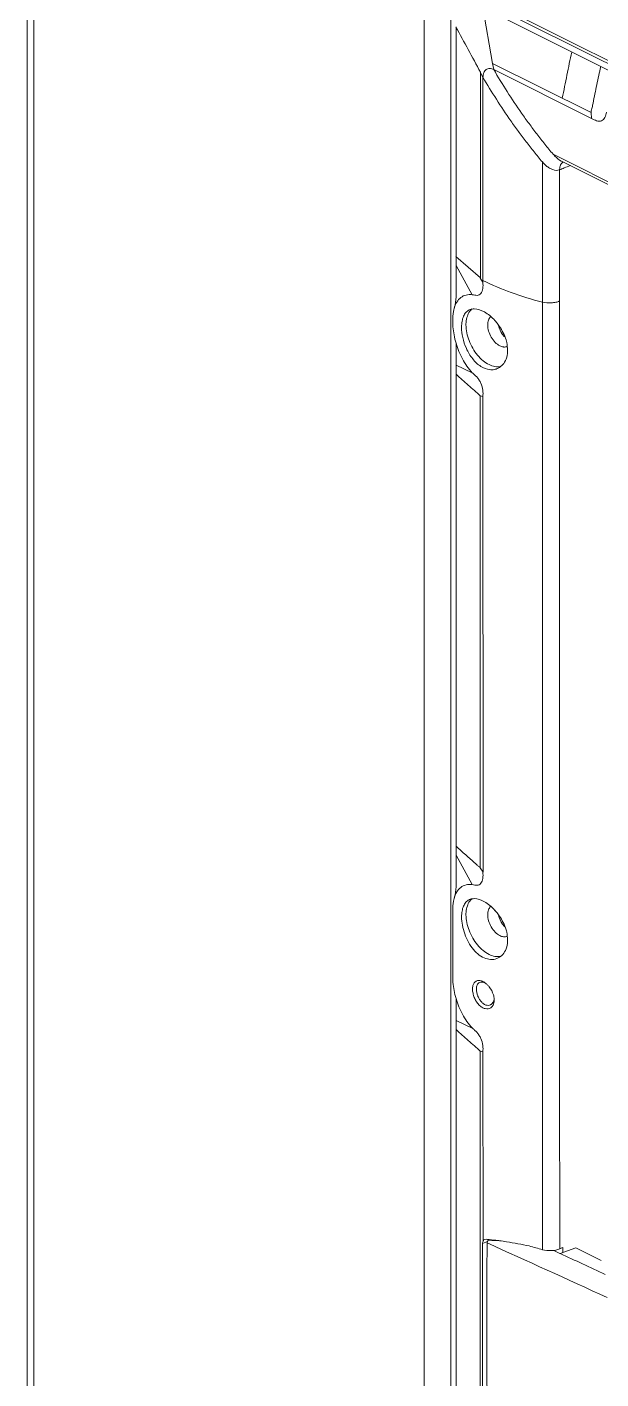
# Model space of a CAD drawing. Header units: millimetres. Extents: x 1177 to 4296, y 93 to 2298.
# Drawn here: x 3591.1 to 3667, y 1379 to 1557.7 of the extents above; entities that cross this region are included whole.
import ezdxf

# ---------------------------------------------------------------- set-up
doc = ezdxf.new("R2010")
doc.units = ezdxf.units.MM
doc.header["$LTSCALE"] = 0.1
doc.layers.get('0').update_dxf_attribs({"lineweight": 13})

msp = doc.modelspace()

# ---------------------------------------------------------------- linework, layer by layer
for p, q in [((3591.14, 1630.78), (3591.14, 1202.96)), ((3592.02, 1629.72), (3592.02, 1201.9))]:
    msp.add_line(p, q)
at = {"lineweight": 9}
for p, q in [((3648.94, 1562.72), (3781.88, 1496.25)), ((3650.71, 1561.44), (3783.64, 1494.97)), ((3651.41, 1560.22), (3652.69, 1552.85)), ((3666.97, 1552.44), (3651.41, 1560.22)), ((3643.64, 1221.13), (3643.64, 1558.88)), ((3647.17, 1221.13), (3647.17, 1558.88)), ((3647.88, 1557.66), (3647.88, 1522.42)), ((3652.69, 1552.85), (3652.83, 1552.04)), ((3665.7, 1546.35), (3652.69, 1552.85)), ((3651.41, 1551.01), (3651.06, 1551.67)), ((3651.08, 1524.49), (3651.08, 1551.68)), ((3651.41, 1551.01), (3651.41, 1524.16)), ((3665.75, 1545.57), (3652.83, 1552.04)), ((3666.97, 1552.44), (3667.94, 1551.95)), ((3665.75, 1545.57), (3665.7, 1546.35)), ((3772.97, 1484.7), (3660.68, 1540.84)), ((3659.26, 1539.83), (3659.26, 1521.3)), ((3661.53, 1521.45), (3661.54, 1538.77)), ((3661.76, 1539.94), (3661.8, 1539.93)), ((3772.77, 1484.44), (3661.8, 1539.93)), ((3651.08, 1524.49), (3647.84, 1527.33)), ((3650, 1522.28), (3647.88, 1526.15)), ((3651.41, 1523.93), (3651.06, 1524.48)), ((3651.41, 1523.93), (3651.41, 1524.16)), ((3659.27, 1521.29), (3659.27, 1396.07)), ((3661.53, 1521.45), (3661.53, 1427.05)), ((3647.88, 1515.91), (3647.88, 1449.39)), ((3650, 1511.97), (3647.88, 1512.95)), ((3651.06, 1446.52), (3651.06, 1508.89)), ((3651.41, 1508.81), (3651.06, 1508.89)), ((3651.41, 1508.81), (3651.42, 1445.97)), ((3647.88, 1449.39), (3647.88, 1444.46)), ((3650, 1444.32), (3647.88, 1448.19)), ((3651.42, 1445.97), (3651.06, 1446.52)), ((3647.41, 1440.86), (3647.41, 1432.21)), ((3647.88, 1429.31), (3647.88, 1349.21)), ((3652.89, 1429.07), (3652.88, 1429.23)), ((3652.89, 1429.23), (3652.89, 1429.07)), ((3650, 1425.36), (3647.88, 1426.34)), ((3661.53, 1419.25), (3661.53, 1427.05)), ((3651.06, 1351.28), (3651.06, 1422.29)), ((3651.41, 1422.21), (3651.06, 1422.29)), ((3651.42, 1397.2), (3651.41, 1422.21)), ((3661.55, 1396.17), (3661.53, 1419.25)), ((3651.62, 1397.41), (3651.83, 1397.44)), ((3652.25, 1397.31), (3652.12, 1397.28)), ((3652.14, 1397.29), (3652.12, 1397.28)), ((3652.33, 1397.39), (3652.24, 1397.34)), ((3652.39, 1397.38), (3652.25, 1397.31)), ((3651.36, 1396.87), (3651.78, 1397.05)), ((3651.36, 1376.15), (3651.36, 1396.87)), ((3651.78, 1397.05), (3651.89, 1397.1)), ((3651.89, 1397.1), (3651.96, 1397.13)), ((3661.59, 1395.57), (3660.78, 1395.97)), ((3663.69, 1396.3), (3661.6, 1395.57)), ((3661.95, 1395.69), (3661.95, 1396.34)), ((3663.69, 1396.3), (3667.04, 1394.63))]:
    msp.add_line(p, q, dxfattribs=at)
for points in [[(3647.88, 1522.42), (3647.87, 1521.99), (3647.72, 1520.91), (3647.6, 1520.45)], [(3647.88, 1444.46), (3647.87, 1444.03), (3647.72, 1442.95), (3647.6, 1442.49)]]:
    msp.add_lwpolyline(points, dxfattribs=at)
for centre, radius, start, end in [((3674.7, 1508.61), 32.91, 112.4318, 113.5621), ((3674.81, 1508.33), 33.21, 110.877, 112.4311), ((3647.91, 1514.24), 6.87, 40.1539, 42.2458), ((3647.91, 1436.3), 6.87, 40.1534, 42.2479), ((3650.24, 1429.33), 2.47, 49.9488, 52.9519), ((3650.11, 1429.17), 2.68, 45.6602, 49.9356), ((3650.7, 1429.06), 2.2, 6.2641, 10.0077), ((3652.11, 1429.04), 0.685, 296.5267, 305.6005), ((3650.94, 1429.09), 1.95, 3.9194, 6.2367), ((3652.24, 1397.03), 0.282, 116.4474, 121.59), ((3650.99, 1347.19), 50.14, 87.1488, 88.5558), ((3648.42, 1358.37), 39.23, 82.4057, 82.6843), ((6396.42, 1386.56), 2744.49, 179.78249, 180.21748), ((2852.74, -381.32), 1949.62, 65.28692, 65.79952), ((2759.55, -555.32), 2149.34, 65.00941, 65.18539)]:
    msp.add_arc(centre, radius, start, end, dxfattribs=at)
for centre, major_axis, start_param, end_param in [((3673.78, 1409.21), (31.62, -0.88), -2.097103, -2.034265), ((3660.18, 1396.9), (2, -0.06), 4.24892, 5.481474)]:
    msp.add_ellipse(centre, major_axis=major_axis, ratio=0.478332, start_param=start_param, end_param=end_param, dxfattribs=at)
for points in [[(3651.08, 1551.68), (3650, 1553.67), (3648.92, 1555.66), (3647.84, 1557.65)], [(3652.78, 1429.76), (3652.82, 1429.66), (3652.84, 1429.55), (3652.86, 1429.45)], [(3661.95, 1396.34), (3661.82, 1396.28), (3661.69, 1396.23), (3661.55, 1396.17)]]:
    msp.add_open_spline(points, degree=3, dxfattribs=at)
for points, knots in [([(3663.15, 1554.35), (3662.92, 1553.34), (3662.61, 1551.81), (3662.2, 1549.78), (3661.99, 1548.76), (3661.88, 1548.26)], [0, 0, 0, 0, 0.500325, 0.749957, 1, 1, 1, 1]), ([(3652.83, 1552.04), (3652.66, 1552.12), (3652.39, 1552.2), (3652.04, 1552.15), (3651.74, 1552), (3651.46, 1551.6), (3651.41, 1551.22), (3651.41, 1551.01)], [0, 0, 0, 0, 0.256749, 0.370536, 0.480873, 0.715755, 1, 1, 1, 1]), ([(3659.26, 1539.82), (3659.07, 1540.04), (3658.72, 1540.49), (3658.17, 1541.15), (3657.64, 1541.82), (3656.94, 1542.72), (3656.08, 1543.86), (3654.75, 1545.71), (3653.17, 1548.08), (3651.98, 1550.03), (3651.41, 1551.01)], [0, 0, 0, 0, 0.062809, 0.125339, 0.187679, 0.250165, 0.375355, 0.500491, 0.750642, 1, 1, 1, 1]), ([(3652.83, 1552.04), (3653.4, 1551.05), (3654.59, 1549.1), (3656.17, 1546.73), (3657.5, 1544.88), (3658.36, 1543.74), (3659.06, 1542.84), (3659.59, 1542.17), (3660.13, 1541.51), (3660.49, 1541.06), (3660.68, 1540.84)], [0, 0, 0, 0, 0.249358, 0.499509, 0.624646, 0.749836, 0.812321, 0.87466, 0.937193, 1, 1, 1, 1]), ([(3665.96, 1547.6), (3666.13, 1548.41), (3666.45, 1550.02), (3666.79, 1551.64), (3666.97, 1552.44)], [0, 0, 0, 0, 0.49924, 1, 1, 1, 1]), ([(3665.69, 1546.44), (3665.73, 1546.63), (3665.85, 1547.01), (3665.92, 1547.41), (3665.96, 1547.6)], [0, 0, 0, 0, 0.497616, 1, 1, 1, 1]), ([(3665.7, 1546.35), (3665.7, 1546.35), (3665.72, 1546.36), (3665.72, 1546.4), (3665.7, 1546.42), (3665.69, 1546.44)], [0, 0, 0, 0, 0.219613, 0.477118, 1, 1, 1, 1]), ([(3665.75, 1545.58), (3665.86, 1545.52), (3666.09, 1545.4), (3666.42, 1545.25), (3666.76, 1545.18), (3667.08, 1545.24), (3667.34, 1545.42), (3667.62, 1545.81), (3667.67, 1546.18), (3667.76, 1546.41)], [0, 0, 0, 0, 0.138324, 0.271524, 0.392398, 0.502211, 0.611577, 0.730067, 1, 1, 1, 1]), ([(3660.68, 1540.84), (3660.76, 1540.75), (3661.08, 1540.41), (3661.45, 1540.1), (3661.76, 1539.94)], [0, 0, 0, 0, 0.255263, 1, 1, 1, 1]), ([(3659.26, 1539.82), (3659.42, 1539.65), (3659.7, 1539.35), (3660.17, 1539.01), (3660.75, 1538.73), (3661.26, 1538.66), (3661.54, 1538.77)], [0, 0, 0, 0, 0.269675, 0.467509, 0.658128, 1, 1, 1, 1]), ([(3661.54, 1538.77), (3661.54, 1538.83), (3661.55, 1539.03), (3661.59, 1539.24), (3661.65, 1539.38)], [0, 0, 0, 0, 0.267245, 1, 1, 1, 1]), ([(3661.65, 1539.38), (3661.66, 1539.42), (3661.74, 1539.57), (3661.85, 1539.71), (3661.95, 1539.79)], [0, 0, 0, 0, 0.267639, 1, 1, 1, 1]), ([(3651.41, 1524.16), (3652.62, 1523.56), (3655.2, 1522.47), (3657.87, 1521.65), (3659.27, 1521.3)], [0, 0, 0, 0, 0.484078, 1, 1, 1, 1]), ([(3650, 1522.28), (3649.73, 1522.31), (3649.18, 1522.29), (3648.44, 1521.95), (3647.89, 1521.29), (3647.68, 1520.74), (3647.6, 1520.45)], [0, 0, 0, 0, 0.249675, 0.47907, 0.72035, 1, 1, 1, 1]), ([(3650, 1522.28), (3650.11, 1522.27), (3650.31, 1522.22), (3650.62, 1522.17), (3650.92, 1522.25), (3651.16, 1522.45), (3651.33, 1522.74), (3651.44, 1523.25), (3651.41, 1523.65), (3651.41, 1523.93)], [0, 0, 0, 0, 0.115083, 0.228225, 0.334504, 0.44274, 0.561915, 0.697476, 1, 1, 1, 1]), ([(3647.6, 1520.45), (3647.57, 1520.32), (3647.45, 1519.79), (3647.41, 1519.24), (3647.41, 1518.82)], [0, 0, 0, 0, 0.230554, 1, 1, 1, 1]), ([(3659.27, 1521.3), (3659.65, 1521.2), (3660.25, 1521.15), (3661.02, 1521.26), (3661.38, 1521.37), (3661.53, 1521.45)], [0, 0, 0, 0, 0.513363, 0.77457, 1, 1, 1, 1]), ([(3647.41, 1518.82), (3647.41, 1518.47), (3647.45, 1517.76), (3647.69, 1516.3), (3648.04, 1515.21), (3648.35, 1514.51)], [0, 0, 0, 0, 0.234131, 0.483799, 1, 1, 1, 1]), ([(3648.58, 1517.99), (3648.58, 1518.25), (3648.62, 1518.74), (3648.8, 1519.41), (3649.11, 1519.94), (3649.41, 1520.18), (3649.57, 1520.26)], [0, 0, 0, 0, 0.300569, 0.564222, 0.79262, 1, 1, 1, 1]), ([(3649.16, 1518.28), (3649.16, 1518.39), (3649.18, 1518.79), (3649.25, 1519.19), (3649.35, 1519.46)], [0, 0, 0, 0, 0.265125, 1, 1, 1, 1]), ([(3649.35, 1519.46), (3649.38, 1519.56), (3649.52, 1519.9), (3649.74, 1520.21), (3649.95, 1520.39)], [0, 0, 0, 0, 0.268106, 1, 1, 1, 1]), ([(3649.57, 1520.26), (3649.62, 1520.28), (3649.83, 1520.37), (3650.07, 1520.41), (3650.24, 1520.41)], [0, 0, 0, 0, 0.242932, 1, 1, 1, 1]), ([(3650.24, 1520.41), (3650.71, 1520.41), (3651.46, 1520.12), (3652.34, 1519.51), (3652.78, 1519.09), (3652.99, 1518.85)], [0, 0, 0, 0, 0.438285, 0.707023, 1, 1, 1, 1]), ([(3652.42, 1519.37), (3652.29, 1519.24), (3652.09, 1518.89), (3652.04, 1518.5), (3652.04, 1518.28)], [0, 0, 0, 0, 0.456479, 1, 1, 1, 1]), ([(3653.16, 1518.66), (3653.3, 1518.49), (3653.85, 1517.78), (3654.26, 1516.95), (3654.46, 1516.3)], [0, 0, 0, 0, 0.251144, 1, 1, 1, 1]), ([(3648.58, 1517.99), (3648.58, 1517.53), (3648.7, 1516.57), (3649.01, 1515.65), (3649.21, 1515.19)], [0, 0, 0, 0, 0.482445, 1, 1, 1, 1]), ([(3649.16, 1518.28), (3649.16, 1517.58), (3649.4, 1516.5), (3650.03, 1515.19), (3650.65, 1514.29), (3651.37, 1513.55), (3652.16, 1513.02), (3652.95, 1512.73), (3653.49, 1512.73), (3653.73, 1512.78)], [0, 0, 0, 0, 0.267286, 0.409683, 0.549784, 0.68188, 0.801564, 0.906954, 1, 1, 1, 1]), ([(3653.64, 1515.52), (3653.41, 1515.63), (3652.98, 1515.97), (3652.48, 1516.65), (3652.13, 1517.44), (3652.04, 1518.01), (3652.04, 1518.28)], [0, 0, 0, 0, 0.229676, 0.488216, 0.753208, 1, 1, 1, 1]), ([(3653.44, 1518.22), (3653.55, 1517.79), (3653.81, 1517.25), (3654.18, 1516.8), (3654.28, 1516.69)], [0, 0, 0, 0, 0.754716, 1, 1, 1, 1]), ([(3649.21, 1515.19), (3649.43, 1514.7), (3649.84, 1514), (3650.54, 1513.23), (3651.26, 1512.67), (3652.08, 1512.34), (3652.89, 1512.36), (3653.26, 1512.48), (3653.42, 1512.56)], [0, 0, 0, 0, 0.296312, 0.435164, 0.564886, 0.794486, 0.898918, 1, 1, 1, 1]), ([(3654.26, 1515.36), (3654.21, 1515.36), (3653.99, 1515.38), (3653.79, 1515.45), (3653.64, 1515.52)], [0, 0, 0, 0, 0.23308, 1, 1, 1, 1]), ([(3654.59, 1515.43), (3654.57, 1515.42), (3654.46, 1515.38), (3654.34, 1515.36), (3654.26, 1515.36)], [0, 0, 0, 0, 0.245254, 1, 1, 1, 1]), ([(3654.46, 1516.3), (3654.49, 1516.19), (3654.6, 1515.75), (3654.66, 1515.29), (3654.66, 1514.95)], [0, 0, 0, 0, 0.259894, 1, 1, 1, 1]), ([(3648.35, 1514.51), (3648.45, 1514.27), (3648.89, 1513.36), (3649.48, 1512.51), (3650, 1511.97)], [0, 0, 0, 0, 0.259665, 1, 1, 1, 1]), ([(3653.42, 1512.56), (3653.65, 1512.68), (3654.08, 1513.02), (3654.36, 1513.5), (3654.46, 1513.76)], [0, 0, 0, 0, 0.48203, 1, 1, 1, 1]), ([(3654.46, 1513.76), (3654.49, 1513.85), (3654.62, 1514.24), (3654.66, 1514.64), (3654.66, 1514.95)], [0, 0, 0, 0, 0.238462, 1, 1, 1, 1]), ([(3647.88, 1511.76), (3648.39, 1511.26), (3649.2, 1510.56), (3650.27, 1509.61), (3650.8, 1509.13), (3651.06, 1508.89)], [0, 0, 0, 0, 0.498959, 0.750083, 1, 1, 1, 1]), ([(3650, 1511.97), (3650.1, 1511.87), (3650.31, 1511.68), (3650.64, 1511.37), (3650.91, 1511), (3651.22, 1510.44), (3651.4, 1509.83), (3651.42, 1509.23), (3651.41, 1508.95), (3651.41, 1508.81)], [0, 0, 0, 0, 0.117618, 0.238408, 0.36872, 0.50365, 0.764584, 0.884076, 1, 1, 1, 1]), ([(3650.41, 1447.11), (3649.98, 1447.49), (3649.13, 1448.24), (3648.28, 1448.99), (3647.88, 1449.38)], [0, 0, 0, 0, 0.502321, 1, 1, 1, 1]), ([(3650, 1444.32), (3650.21, 1444.3), (3650.51, 1444.18), (3650.91, 1444.29), (3651.16, 1444.49), (3651.33, 1444.78), (3651.44, 1445.29), (3651.41, 1445.69), (3651.41, 1445.97)], [0, 0, 0, 0, 0.228118, 0.334477, 0.442872, 0.56203, 0.697681, 1, 1, 1, 1]), ([(3651.02, 1446.59), (3650.92, 1446.68), (3650.7, 1446.83), (3650.51, 1447.02), (3650.41, 1447.11)], [0, 0, 0, 0, 0.492612, 1, 1, 1, 1]), ([(3651.06, 1446.52), (3651.06, 1446.52), (3651.05, 1446.51), (3651.04, 1446.53), (3651.03, 1446.55), (3651.02, 1446.57), (3651.02, 1446.59)], [0, 0, 0, 0, 0.136003, 0.294277, 0.525706, 1, 1, 1, 1]), ([(3650, 1444.32), (3649.72, 1444.35), (3649.18, 1444.33), (3648.43, 1443.99), (3647.89, 1443.33), (3647.68, 1442.78), (3647.6, 1442.49)], [0, 0, 0, 0, 0.249646, 0.478956, 0.720151, 1, 1, 1, 1]), ([(3647.6, 1442.49), (3647.57, 1442.36), (3647.45, 1441.83), (3647.41, 1441.28), (3647.41, 1440.86)], [0, 0, 0, 0, 0.23023, 1, 1, 1, 1]), ([(3648.58, 1440.05), (3648.58, 1440.31), (3648.62, 1440.8), (3648.8, 1441.46), (3649.11, 1441.99), (3649.41, 1442.23), (3649.57, 1442.31)], [0, 0, 0, 0, 0.300569, 0.564222, 0.79262, 1, 1, 1, 1]), ([(3649.35, 1441.52), (3649.38, 1441.62), (3649.52, 1441.96), (3649.74, 1442.27), (3649.95, 1442.45)], [0, 0, 0, 0, 0.268107, 1, 1, 1, 1]), ([(3649.57, 1442.31), (3649.62, 1442.34), (3649.83, 1442.43), (3650.07, 1442.46), (3650.24, 1442.46)], [0, 0, 0, 0, 0.242933, 1, 1, 1, 1]), ([(3650.24, 1442.46), (3650.71, 1442.47), (3651.46, 1442.18), (3652.34, 1441.57), (3652.78, 1441.14), (3652.99, 1440.91)], [0, 0, 0, 0, 0.438287, 0.707024, 1, 1, 1, 1]), ([(3648.58, 1440.05), (3648.58, 1439.68), (3648.66, 1438.91), (3648.97, 1437.78), (3649.45, 1436.69), (3650.1, 1435.73), (3650.87, 1434.98), (3651.73, 1434.51), (3652.62, 1434.36), (3653.18, 1434.5), (3653.42, 1434.62)], [0, 0, 0, 0, 0.132375, 0.274569, 0.418589, 0.557421, 0.685648, 0.800661, 0.903722, 1, 1, 1, 1]), ([(3649.16, 1440.34), (3649.16, 1440.45), (3649.18, 1440.85), (3649.25, 1441.24), (3649.35, 1441.52)], [0, 0, 0, 0, 0.265125, 1, 1, 1, 1]), ([(3649.16, 1440.34), (3649.16, 1439.64), (3649.4, 1438.56), (3650.03, 1437.25), (3650.65, 1436.35), (3651.37, 1435.61), (3652.16, 1435.08), (3652.95, 1434.79), (3653.49, 1434.79), (3653.73, 1434.84)], [0, 0, 0, 0, 0.267286, 0.409683, 0.549784, 0.68188, 0.801564, 0.906954, 1, 1, 1, 1]), ([(3652.42, 1441.42), (3652.29, 1441.3), (3652.09, 1440.95), (3652.04, 1440.55), (3652.04, 1440.34)], [0, 0, 0, 0, 0.456477, 1, 1, 1, 1]), ([(3653.64, 1437.58), (3653.41, 1437.69), (3652.98, 1438.03), (3652.48, 1438.71), (3652.13, 1439.5), (3652.04, 1440.07), (3652.04, 1440.34)], [0, 0, 0, 0, 0.229676, 0.488216, 0.753208, 1, 1, 1, 1]), ([(3653.16, 1440.72), (3653.3, 1440.55), (3653.85, 1439.83), (3654.26, 1439.01), (3654.46, 1438.36)], [0, 0, 0, 0, 0.251143, 1, 1, 1, 1]), ([(3653.44, 1440.28), (3653.55, 1439.85), (3653.81, 1439.31), (3654.18, 1438.85), (3654.28, 1438.75)], [0, 0, 0, 0, 0.754714, 1, 1, 1, 1]), ([(3654.46, 1438.36), (3654.49, 1438.25), (3654.6, 1437.81), (3654.66, 1437.35), (3654.66, 1437.01)], [0, 0, 0, 0, 0.259896, 1, 1, 1, 1]), ([(3654.26, 1437.42), (3654.21, 1437.42), (3653.99, 1437.43), (3653.79, 1437.5), (3653.64, 1437.58)], [0, 0, 0, 0, 0.23308, 1, 1, 1, 1]), ([(3654.59, 1437.49), (3654.57, 1437.47), (3654.46, 1437.44), (3654.34, 1437.42), (3654.26, 1437.42)], [0, 0, 0, 0, 0.245254, 1, 1, 1, 1]), ([(3654.46, 1435.82), (3654.49, 1435.91), (3654.62, 1436.29), (3654.66, 1436.7), (3654.66, 1437.01)], [0, 0, 0, 0, 0.238461, 1, 1, 1, 1]), ([(3653.42, 1434.62), (3653.65, 1434.74), (3654.08, 1435.08), (3654.36, 1435.56), (3654.46, 1435.82)], [0, 0, 0, 0, 0.482031, 1, 1, 1, 1]), ([(3647.41, 1432.21), (3647.41, 1431.49), (3647.59, 1430.02), (3648.04, 1428.6), (3648.35, 1427.9)], [0, 0, 0, 0, 0.483435, 1, 1, 1, 1]), ([(3650.03, 1430.5), (3650.03, 1430.66), (3650.06, 1430.96), (3650.23, 1431.34), (3650.51, 1431.6), (3650.76, 1431.64), (3650.88, 1431.64)], [0, 0, 0, 0, 0.299785, 0.553849, 0.776013, 1, 1, 1, 1]), ([(3650.54, 1430.5), (3650.54, 1430.6), (3650.56, 1430.78), (3650.63, 1431.04), (3650.76, 1431.25), (3650.88, 1431.34), (3650.94, 1431.37)], [0, 0, 0, 0, 0.29588, 0.557381, 0.787991, 1, 1, 1, 1]), ([(3650.88, 1431.64), (3650.92, 1431.64), (3651.11, 1431.63), (3651.29, 1431.56), (3651.42, 1431.49)], [0, 0, 0, 0, 0.230584, 1, 1, 1, 1]), ([(3650.94, 1431.37), (3651.05, 1431.43), (3651.34, 1431.46), (3651.59, 1431.36), (3651.72, 1431.29)], [0, 0, 0, 0, 0.451844, 1, 1, 1, 1]), ([(3651.42, 1431.49), (3651.45, 1431.48), (3651.56, 1431.42), (3651.66, 1431.36), (3651.73, 1431.3)], [0, 0, 0, 0, 0.240515, 1, 1, 1, 1]), ([(3652.45, 1428.05), (3652.35, 1427.98), (3652.1, 1427.88), (3651.67, 1427.91), (3651.25, 1428.1), (3650.85, 1428.44), (3650.51, 1428.88), (3650.25, 1429.4), (3650.08, 1429.95), (3650.03, 1430.32), (3650.03, 1430.5)], [0, 0, 0, 0, 0.093408, 0.193287, 0.306482, 0.43464, 0.574916, 0.72095, 0.865778, 1, 1, 1, 1]), ([(3652.42, 1428.42), (3652.33, 1428.38), (3652.12, 1428.33), (3651.78, 1428.39), (3651.45, 1428.57), (3651.15, 1428.85), (3650.89, 1429.22), (3650.64, 1429.75), (3650.55, 1430.2), (3650.54, 1430.5)], [0, 0, 0, 0, 0.093964, 0.19617, 0.311763, 0.441241, 0.581332, 0.726088, 1, 1, 1, 1]), ([(3651.98, 1431.09), (3652.07, 1431), (3652.42, 1430.61), (3652.67, 1430.13), (3652.78, 1429.76)], [0, 0, 0, 0, 0.244785, 1, 1, 1, 1]), ([(3652.87, 1429.33), (3652.87, 1429.28), (3652.87, 1429.11), (3652.83, 1428.94), (3652.78, 1428.83)], [0, 0, 0, 0, 0.264034, 1, 1, 1, 1]), ([(3648.35, 1427.9), (3648.45, 1427.66), (3648.89, 1426.75), (3649.48, 1425.9), (3650, 1425.37)], [0, 0, 0, 0, 0.259656, 1, 1, 1, 1]), ([(3652.78, 1428.47), (3652.76, 1428.42), (3652.68, 1428.26), (3652.56, 1428.12), (3652.45, 1428.05)], [0, 0, 0, 0, 0.265188, 1, 1, 1, 1]), ([(3652.78, 1428.83), (3652.76, 1428.79), (3652.7, 1428.66), (3652.6, 1428.54), (3652.51, 1428.48)], [0, 0, 0, 0, 0.265274, 1, 1, 1, 1]), ([(3652.89, 1429.07), (3652.89, 1429.02), (3652.88, 1428.81), (3652.84, 1428.61), (3652.78, 1428.47)], [0, 0, 0, 0, 0.266407, 1, 1, 1, 1]), ([(3647.88, 1425.15), (3648.39, 1424.66), (3649.2, 1423.96), (3650.27, 1423.01), (3650.8, 1422.53), (3651.06, 1422.29)], [0, 0, 0, 0, 0.498959, 0.750083, 1, 1, 1, 1]), ([(3650, 1425.37), (3650.1, 1425.26), (3650.31, 1425.08), (3650.64, 1424.77), (3650.91, 1424.39), (3651.22, 1423.84), (3651.4, 1423.23), (3651.42, 1422.63), (3651.41, 1422.35), (3651.41, 1422.21)], [0, 0, 0, 0, 0.117618, 0.238408, 0.36872, 0.50365, 0.764584, 0.884076, 1, 1, 1, 1]), ([(3651.36, 1396.87), (3651.36, 1396.9), (3651.37, 1397.01), (3651.39, 1397.13), (3651.42, 1397.2)], [0, 0, 0, 0, 0.281365, 1, 1, 1, 1]), ([(3651.42, 1397.2), (3651.43, 1397.23), (3651.48, 1397.31), (3651.56, 1397.38), (3651.62, 1397.41)], [0, 0, 0, 0, 0.264879, 1, 1, 1, 1]), ([(3651.83, 1397.44), (3651.96, 1397.43), (3652.49, 1397.39), (3653.01, 1397.33), (3653.41, 1397.27)], [0, 0, 0, 0, 0.241789, 1, 1, 1, 1]), ([(3652.1, 1397.27), (3652.08, 1397.26), (3652.04, 1397.23), (3652, 1397.18), (3651.99, 1397.15)], [0, 0, 0, 0, 0.245519, 1, 1, 1, 1]), ([(3653.6, 1397.25), (3653.91, 1397.21), (3655.23, 1397.02), (3656.54, 1396.77), (3657.53, 1396.57)], [0, 0, 0, 0, 0.236061, 1, 1, 1, 1]), ([(3651.99, 1397.15), (3651.98, 1397.13), (3651.96, 1397.08), (3651.95, 1397.02), (3651.95, 1396.97)], [0, 0, 0, 0, 0.241755, 1, 1, 1, 1])]:
    msp.add_open_spline(points, degree=3, knots=knots, dxfattribs=at)

doc.saveas('drawing.dxf')
